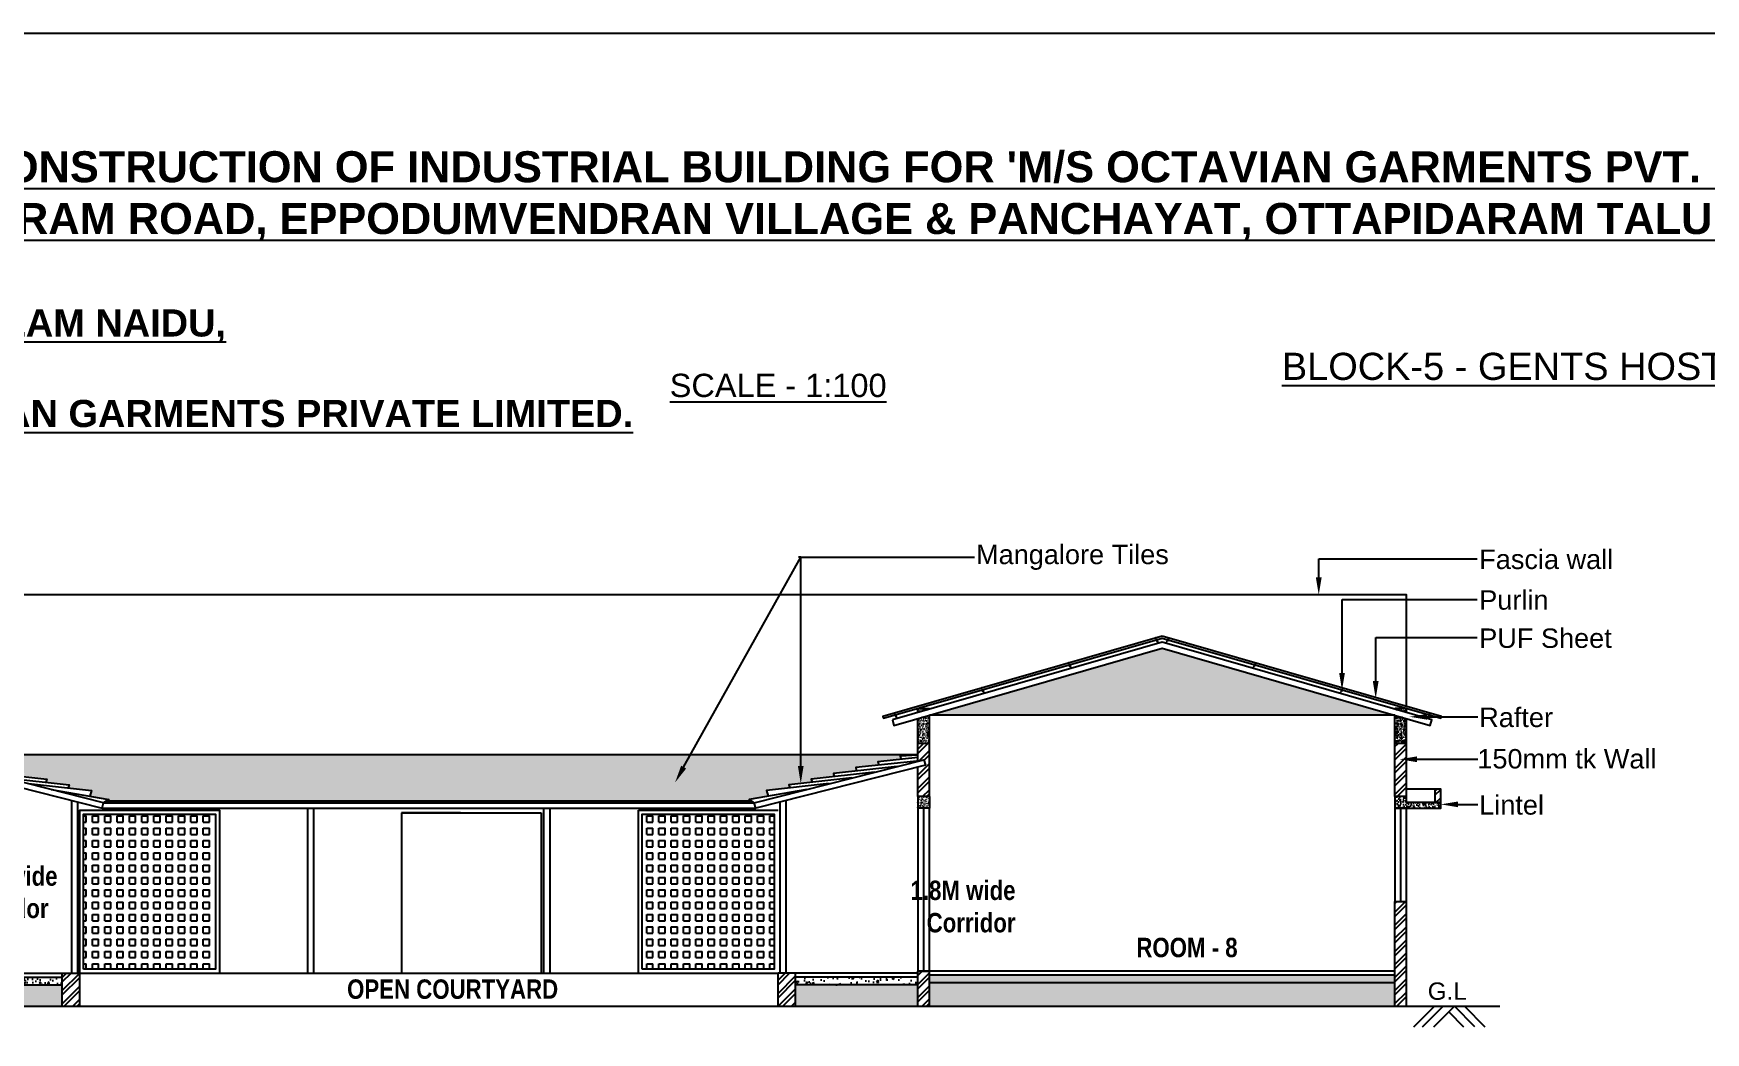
# Model space of a CAD drawing. Header units: metres. Extents: x 3715 to 4596, y 2418 to 2709.
# Drawn here: x 4042.37 to 4063.92, y 2635.77 to 2648.64 of the extents above; entities that cross this region are included whole.
import ezdxf
from ezdxf import colors
from ezdxf.entities.mleader import LeaderData, LeaderLine
from ezdxf.math import Vec2, Vec3

# ---------------------------------------------------------------- set-up
doc = ezdxf.new("R2010")
doc.units = ezdxf.units.M
doc.header["$MEASUREMENT"] = 0
doc.styles.add('Inner font', font='arial.ttf')
doc.styles.get("Standard").update_dxf_attribs({"font": 'arial.ttf'})
doc.styles.add('TEXT', font='arial.ttf', dxfattribs={"height": 87})
pattern_1 = [(0, (-7728.6587, 88984.82795), (0, 0.07937499992), [0.07937499992, -0.07937499992]), (90, (-7728.6587, 88984.82795), (-0.07937499992, 0), [0.07937499992, -0.07937499992])]
pattern_2 = [(50, (-9413.20213, 1919.58267), (0.2151780548, -0.0188256405), [0.0225, -0.2475]), (355, (-9413.20213, 1919.58267), (-0.0416254, 0.22565764), [0.018, -0.198]), (100.4514445, (-9413.1842, 1919.5811), (0.173552654, 0.2068319973), [0.0191220576, -0.2103426336]), (46.1842, (-9413.20213, 1919.64267), (0.320172399, -0.049655784), [0.03375, -0.37125]), (96.6356355, (-9413.17544, 1919.63853), (0.280398584, 0.29223558), [0.0286831026, -0.315514128]), (351.184164, (-9413.20213, 1919.64267), (0.2803985835, 0.29223558), [0.027, -0.297]), (21, (-9413.17213, 1919.62767), (0.1790721156, -0.1207856672), [0.0225, -0.2475]), (326, (-9413.17213, 1919.62767), (0.0729945996, 0.2175450135), [0.018, -0.198]), (71.4514447, (-9413.1572, 1919.6176), (0.252066713, 0.096759346), [0.019122057, -0.2103426336]), (37.5, (-9413.202125, 1919.58267), (0.0036479566, 0.09986815615), [0, -0.1956, 0, -0.201, 0, -0.19875]), (7.5, (-9413.20213, 1919.58267), (0.0789208612, 0.1183235136), [0, -0.1146, 0, -0.1911, 0, -0.07575]), (327.5, (-9413.269025, 1919.58267), (0.16014673085, -0.0067664615), [0, -0.075, 0, -0.234, 0, -0.3105]), (317.5, (-9413.29903, 1919.58267), (0.1749558508, 0.0300314947), [0, -0.0975, 0, -0.1554, 0, -0.2205])]

# ---------------------------------------------------------------- blocks, each defined once
blk = doc.blocks.new('z1')
at = {"lineweight": 13}
for p, q in [((-26, 39), (-37, 42)), ((-26, 36), (-36, 39)), ((-25, 33), (-36, 37)), ((-25, 30), (-36, 34)), ((-25, 28), (-35, 31)), ((-24, 25), (-35, 29)), ((-24, 22), (-34, 26)), ((-23, 20), (-34, 23)), ((-23, 17), (-34, 21)), ((-23, 14), (-33, 18)), ((-22, 12), (-33, 15))]:
    blk.add_line(p, q, dxfattribs=at)
for points in [[(12, -79, 0.414214), (23, -87), (43, -84, -0.414214), (55, -93), (5, -100), (5, -100), (5, -100), (5, -100), (5, -100), (55, -93), (55, -93), (55, -93), (5, -100), (-7, -21, 0.414214), (-18, -13), (-38, -16, -0.414214), (-49, -7), (0, 0), (12, -79)], [(-21, 52), (-21, 52, 0.207522), (-32, 57), (-32, 54), (-36, 54), (-36, 56, 0.207499), (-45, 49), (-45, 49)]]:
    blk.add_lwpolyline(points, format="xyb", dxfattribs=at)
for points in [[(-48, 48), (-19, 53), (-18, 48), (-47, 43)], [(57, -92), (57, -92)]]:
    blk.add_lwpolyline(points, close=True, dxfattribs=at)
blk.add_lwpolyline([(-37, 45), (-25, -34), (-19, -44), (-16, -33), (-27, 46)], dxfattribs=at)

msp = doc.modelspace()

# ---------------------------------------------------------------- hatches: boundary and pattern name
h = msp.add_hatch()
h.set_pattern_fill('ANSI33', color=256, scale=0.025)
h.set_pattern_definition([(45, (3767.72632, 4736.01445), (-0.112253201, 0.112253201), []), (45, (3767.83858, 4736.01445), (-0.112253201, 0.112253201), [0.079375, -0.0396875])])
h.paths.add_polyline_path([(4041.01733, 2639.85893), (4038.01733, 2640.72143), (4035.01733, 2639.85893)])
h.paths.add_polyline_path([(4059.91733, 2639.85893), (4056.91733, 2640.72143), (4053.91733, 2639.85893)])
at = {"ltscale": 6}
h = msp.add_hatch(dxfattribs=at)
h.set_pattern_fill('AR-CONC', color=253, scale=0.000393701, style=0)
h.set_pattern_definition([(50, (-7709.7587, 88984.82795), (0.071726247563, -0.00627523052), [0.00749999999, -0.082499999916]), (355, (-7709.7587, 88984.82795), (-0.01387512832, 0.075219150664), [0.005999999994, -0.06599999993]), (100.451, (-7709.75272, 88984.82743), (0.05785137855, 0.06894357781), [0.00637401574, -0.070114173157]), (46.1842, (-7709.7587, 88984.84795), (0.10672403174, -0.01655209759), [0.01124999999, -0.12374999987]), (96.6356, (-7709.74981, 88984.84657), (0.09346623395, 0.09741163608), [0.00956102361, -0.10517125973]), (351.184, (-7709.7587, 88984.84795), (0.09346638015, 0.09741146363), [0.00899999999, -0.0989999999]), (21, (-7709.7487, 88984.84295), (0.05969089751, -0.040262015123), [0.00749999999, -0.082499999916]), (326, (-7709.7487, 88984.84295), (0.0243315072, 0.07251494722), [0.005999999994, -0.06599999993]), (71.4514, (-7709.743725, 88984.8396), (0.084022240375, 0.032253093556), [0.00637401574, -0.070114173157]), (37.5, (-7709.7587, 88984.827953), (0.0012159855305, 0.033289385349), [0, -0.065199999933, 0, -0.066999999931, 0, -0.066249999932]), (7.5, (-7709.7587, 88984.827953), (0.026306953717, 0.039441171148), [0, -0.038199999961, 0, -0.063699999935, 0, -0.025249999974]), (327.5, (-7709.781, 88984.827953), (0.053382124027, -0.0022554110184), [0, -0.024999999974, 0, -0.07799999992, 0, -0.103499999894]), (317.5, (-7709.791, 88984.827953), (0.05831857529, 0.01001042953), [0, -0.032499999967, 0, -0.051799999947, 0, -0.073499999925])])
h.paths.add_polyline_path([(4053.91733, 2639.85893), (4053.76733, 2639.81581), (4053.76733, 2639.49587), (4053.91733, 2639.49587)])
h.paths.add_polyline_path([(4053.91733, 2639.93697), (4053.91733, 2639.94587), (4053.76733, 2639.94587), (4053.76733, 2639.89385)])
h = msp.add_hatch(dxfattribs=at)
h.set_pattern_fill('AR-CONC', color=253, scale=0.000393701, style=0)
h.set_pattern_definition([(130, (15823.593356, 88984.82795), (-0.071726247563, -0.00627523052), [0.00749999999, -0.082499999916]), (185, (15823.59336, 88984.82795), (0.01387512832, 0.075219150664), [0.005999999994, -0.06599999993]), (79.549, (15823.58738, 88984.82743), (-0.05785137855, 0.06894357781), [0.00637401574, -0.070114173157]), (133.8158, (15823.59336, 88984.84795), (-0.10672403174, -0.01655209759), [0.01124999999, -0.12374999987]), (83.3644, (15823.58446, 88984.84657), (-0.09346623395, 0.09741163608), [0.00956102361, -0.10517125973]), (188.816, (15823.59336, 88984.84795), (-0.09346638015, 0.09741146363), [0.00899999999, -0.0989999999]), (159, (15823.583356, 88984.84295), (-0.05969089751, -0.040262015123), [0.00749999999, -0.082499999916]), (214, (15823.58336, 88984.84295), (-0.0243315072, 0.07251494722), [0.005999999994, -0.06599999993]), (108.5486, (15823.57838, 88984.8396), (-0.084022240375, 0.032253093556), [0.00637401574, -0.070114173157]), (142.5, (15823.593356, 88984.827953), (-0.0012159855305, 0.033289385349), [0, -0.065199999933, 0, -0.066999999931, 0, -0.066249999932]), (172.5, (15823.593356, 88984.827953), (-0.026306953717, 0.039441171148), [0, -0.038199999961, 0, -0.063699999935, 0, -0.025249999974]), (212.5, (15823.615656, 88984.827953), (-0.053382124027, -0.0022554110184), [0, -0.024999999974, 0, -0.07799999992, 0, -0.103499999894]), (222.5, (15823.625656, 88984.827953), (-0.05831857529, 0.01001042953), [0, -0.032499999967, 0, -0.051799999947, 0, -0.073499999925])])
h.paths.add_polyline_path([(4059.91733, 2639.85893), (4060.06733, 2639.81581), (4060.06733, 2639.49587), (4059.91733, 2639.49587)])
h.paths.add_polyline_path([(4059.91733, 2639.93697), (4059.91733, 2639.94587), (4060.06733, 2639.94587), (4060.06733, 2639.89385)])
h = msp.add_hatch()
h.set_pattern_fill('ANSI32', color=256, scale=0.0125)
h.set_pattern_definition([(45, (3747.54344, 4778.24014), (-0.084189901, 0.084189901), []), (45, (3747.59957, 4778.24014), (-0.084189901, 0.084189901), [])])
h.paths.add_polyline_path([(4035.01733, 2639.49587), (4034.86733, 2639.49587), (4034.86733, 2638.80893), (4035.01733, 2638.80893)])
h.paths.add_polyline_path([(4035.01733, 2637.45893), (4034.86733, 2637.45893), (4034.86733, 2636.10893), (4035.01733, 2636.10893)])
h.paths.add_polyline_path([(4041.16733, 2639.18815), (4041.06733, 2639.21351), (4041.0886, 2639.28543), (4041.14146, 2639.27202), (4041.16733, 2639.26923), (4041.16733, 2639.49587), (4041.01733, 2639.49587), (4041.01733, 2638.80893), (4041.16733, 2638.80893)])
h.paths.add_polyline_path([(4041.16733, 2636.55893), (4041.01733, 2636.55893), (4041.01733, 2636.10893), (4041.16733, 2636.10893)])
h.paths.add_polyline_path([(4042.96733, 2636.53393), (4042.74233, 2636.53393), (4042.74233, 2636.10893), (4042.96733, 2636.10893)])
h.paths.add_polyline_path([(4052.19233, 2636.53393), (4051.96733, 2636.53393), (4051.96733, 2636.10893), (4052.19233, 2636.10893)])
h.paths.add_polyline_path([(4053.91733, 2636.55893), (4053.76733, 2636.55893), (4053.76733, 2636.10893), (4053.91733, 2636.10893)])
h.paths.add_polyline_path([(4053.91733, 2639.49587), (4053.76733, 2639.49587), (4053.76733, 2639.26923), (4053.79319, 2639.27202), (4053.84606, 2639.28543), (4053.86733, 2639.21351), (4053.76733, 2639.18815), (4053.76733, 2638.80893), (4053.91733, 2638.80893)])
h.paths.add_polyline_path([(4060.06733, 2639.49587), (4059.91733, 2639.49587), (4059.91733, 2638.80893), (4060.06733, 2638.80893)])
h.paths.add_polyline_path([(4060.06733, 2637.45893), (4059.91733, 2637.45893), (4059.91733, 2636.10893), (4060.06733, 2636.10893)])
h = msp.add_hatch()
h.set_pattern_fill('041', color=256, scale=0.125, pattern_type=2)
h.set_pattern_definition([(45, (3767.72632, 4736.01445), (-0.125, 0.125), [0.035355339, -0.141421356]), (135, (3767.80132, 4736.01445), (-0.125000009, -0.125000009), [0.035355339, -0.141421356]), (45, (3767.72632, 4736.12695), (-0.125, 0.125), [0.035355339, -0.141421356]), (135, (3767.80132, 4736.12695), (-0.125000009, -0.125000009), [0.035355339, -0.141421356]), (45, (3767.72632, 4736.13945), (-0.125, 0.125), [0.035355339, -0.141421356]), (135, (3767.80132, 4736.13945), (-0.125000009, -0.125000009), [0.035355339, -0.141421356]), (45, (3767.72632, 4736.25195), (-0.125, 0.125), [0.035355339, -0.141421356]), (135, (3767.80132, 4736.25195), (-0.125000009, -0.125000009), [0.035355339, -0.141421356]), (0, (3767.75132, 4736.15195), (0, 0.125), [0.025, -0.1]), (0, (3767.75132, 4736.03945), (0, 0.125), [0.025, -0.1]), (90, (3767.72632, 4736.01445), (-0.125, 0), [0.1125, -0.0125]), (90, (3767.80132, 4736.01445), (-0.125, 0), [0.1125, -0.0125]), (0, (3767.80132, 4736.01445), (0, 0.125), [0.05, -0.075]), (0, (3767.80132, 4736.13945), (0, 0.125), [0.05, -0.075])])
h.paths.add_polyline_path([(4052.6922, 2639.06831), (4052.68004, 2639.10944), (4052.97967, 2639.14178), (4052.96751, 2639.18292), (4053.26714, 2639.21525), (4053.25497, 2639.25639), (4053.55461, 2639.28873), (4053.53699, 2639.34831), (4041.16733, 2639.34831), (4041.16733, 2639.3431), (4041.39221, 2639.32987), (4041.38005, 2639.28873), (4041.67968, 2639.25639), (4041.66751, 2639.21525), (4041.96715, 2639.18292), (4041.95498, 2639.14178), (4042.25462, 2639.10944), (4042.24245, 2639.06831), (4042.54209, 2639.03597), (4042.52992, 2638.99483), (4042.82956, 2638.9625), (4042.81739, 2638.92136), (4043.11703, 2638.88902), (4043.09538, 2638.81584), (4043.33983, 2638.7732), (4043.30507, 2638.75044), (4051.62959, 2638.75044), (4051.59483, 2638.7732), (4051.83928, 2638.81584), (4051.81763, 2638.88902), (4052.11727, 2638.92136), (4052.1051, 2638.9625), (4052.40474, 2638.99483), (4052.39257, 2639.03597)])
h = msp.add_hatch(dxfattribs=at)
h.set_pattern_fill('AR-CONC', color=253, scale=0.00025, style=0)
h.set_pattern_definition([(50, (-7626.584308, 88989.872958), (0.045546167202, -0.00398477138), [0.004762499995, -0.052387499946]), (355, (-7626.58431, 88989.87296), (-0.008810706485, 0.047764160672), [0.003809999996, -0.041909999957]), (100.451, (-7626.580513, 88989.872626), (0.03673562538, 0.04377917191), [0.004047499996, -0.044522499954]), (46.1842, (-7626.58431, 88989.88566), (0.067769760154, -0.010510581972), [0.00714374999, -0.07858124992]), (96.6356, (-7626.57866, 88989.88478), (0.059351058556, 0.06185638891), [0.006071249994, -0.06678374993]), (351.184, (-7626.58431, 88989.88566), (0.05935115139, 0.0618562794), [0.005714999994, -0.062864999936]), (21, (-7626.577958, 88989.882483), (0.03790371992, -0.025566379603), [0.004762499995, -0.052387499946]), (326, (-7626.57796, 88989.882483), (0.01545050707, 0.046046991484), [0.003809999996, -0.041909999957]), (71.4514, (-7626.5748, 88989.880352), (0.053354122638, 0.020480714408), [0.004047499996, -0.044522499954]), (37.5, (-7626.584308, 88989.872958), (0.000772150812, 0.0211387596967), [0, -0.041401999958, 0, -0.0425449999565, 0, -0.042068749957]), (7.5, (-7626.584308, 88989.872958), (0.0167049156105, 0.025045143679), [0, -0.024256999975, 0, -0.0404494999586, 0, -0.0160337499836]), (327.5, (-7626.598469, 88989.872958), (0.033897648757, -0.0014321859967), [0, -0.015874999984, 0, -0.049529999949, 0, -0.065722499933]), (317.5, (-7626.60482, 88989.872958), (0.037032295309, 0.006356622752), [0, -0.020637499979, 0, -0.032892999966, 0, -0.046672499952])])
h.paths.add_polyline_path([(4053.91733, 2638.80657), (4053.76733, 2638.80657), (4053.76733, 2638.65893), (4053.91733, 2638.65893)])
h = msp.add_hatch()
h.set_pattern_fill('AR-CONC', color=256, scale=0.0005, style=0)
h.set_pattern_definition([(50, (3714.042046, 4730.043665), (0.0910923345, -0.0079695428), [0.009525, -0.104775]), (355, (3714.04205, 4730.043665), (-0.017621413, 0.0955283214), [0.00762, -0.08382]), (100.451, (3714.04964, 4730.043), (0.073471251, 0.087558344), [0.008095, -0.089045]), (46.1842, (3714.04205, 4730.06907), (0.1355395204, -0.021021164), [0.0142875, -0.1571625]), (96.6356, (3714.05334, 4730.06731), (0.118702117, 0.123712778), [0.0121425, -0.1335675]), (351.184, (3714.04205, 4730.06907), (0.118702303, 0.123712559), [0.01143, -0.12573]), (21, (3714.054746, 4730.062715), (0.07580744, -0.0511327593), [0.009525, -0.104775]), (326, (3714.05475, 4730.062715), (0.030901014, 0.092093983), [0.00762, -0.08382]), (71.4514, (3714.06106, 4730.05845), (0.1067082454, 0.040961429), [0.008095, -0.089045]), (37.5, (3714.042046, 4730.043665), (0.00154430163, 0.04227751944), [0, -0.082804, 0, -0.08509, 0, -0.0841375]), (7.5, (3714.042046, 4730.043665), (0.0334098313, 0.0500902874), [0, -0.048514, 0, -0.080899, 0, -0.0320675]), (327.5, (3714.013725, 4730.043665), (0.0677952976, -0.002864372), [0, -0.03175, 0, -0.09906, 0, -0.131445]), (317.5, (3714.001025, 4730.043665), (0.0740645907, 0.0127132455), [0, -0.041275, 0, -0.065786, 0, -0.093345])])
h.paths.add_polyline_path([(4060.50749, 2638.65893), (4060.50749, 2638.73393), (4060.06733, 2638.73393), (4060.06733, 2638.80893), (4059.91733, 2638.80893), (4059.91733, 2638.65893)])
h = msp.add_hatch(dxfattribs=at)
h.set_pattern_fill('ANSI32', color=256, scale=11.811024, style=0)
h.set_pattern_definition([(45, (3406.50908, 3612.85631), (-0.079549513, 0.079549513), []), (45, (3406.56211, 3612.85631), (-0.079549513, 0.079549513), [])])
h.paths.add_polyline_path([(4060.43367, 2638.73393), (4060.50749, 2638.73393), (4060.50749, 2638.90618), (4060.43367, 2638.90618)])
h = msp.add_hatch()
h.set_pattern_fill('SQUARE', color=256, scale=0.025)
h.set_pattern_definition(pattern_1)
h.paths.add_polyline_path([(4043.01733, 2636.58393), (4043.01733, 2638.58393), (4044.71733, 2638.58393), (4044.71733, 2636.58393)])
h = msp.add_hatch()
h.set_pattern_fill('SQUARE', color=256, scale=0.025)
h.set_pattern_definition(pattern_1)
h.paths.add_polyline_path([(4050.21734, 2636.58393), (4050.21734, 2638.58393), (4051.91734, 2638.58393), (4051.91734, 2636.58393)])
h = msp.add_hatch(dxfattribs=at)
h.set_pattern_fill('AR-SAND', color=256, scale=0.0025, style=0)
h.set_pattern_definition([(37.5, (3767.72632, 4736.01445), (-0.0040000782, 0.122353309), [0, -0.09652, 0, -0.10795, 0, -0.1031875]), (7.5, (3767.72632, 4736.01445), (0.112380821, 0.179206275), [0, -0.05207, 0, -0.086995, 0, -0.0333375]), (327.5, (3767.64822, 4736.01445), (0.1977480924, 0.000359296), [0, -0.03175, 0, -0.1143, 0, -0.149225]), (317.5, (3767.64822, 4736.01445), (0.190889113, 0.055732331), [0, -0.015875, 0, -0.07493, 0, -0.085725])])
h.paths.add_polyline_path([(4041.01733, 2636.40893), (4035.01733, 2636.40893), (4035.01733, 2636.10893), (4041.01733, 2636.10893)])
h.paths.add_polyline_path([(4042.74233, 2636.38393), (4041.16733, 2636.38393), (4041.16733, 2636.10893), (4042.74233, 2636.10893)])
h.paths.add_polyline_path([(4053.76733, 2636.38393), (4052.19233, 2636.38393), (4052.19233, 2636.10893), (4053.76733, 2636.10893)])
h.paths.add_polyline_path([(4059.91733, 2636.40893), (4053.91733, 2636.40893), (4053.91733, 2636.10893), (4059.91733, 2636.10893)])
at = {"ltscale": 0.1}
h = msp.add_hatch(dxfattribs=at)
h.set_pattern_fill('AR-CONC', color=256, scale=0.03)
h.set_pattern_definition(pattern_2)
h.paths.add_polyline_path([(4042.74233, 2636.48393), (4041.16733, 2636.48393), (4041.16733, 2636.38393), (4042.74233, 2636.38393)])
h = msp.add_hatch(dxfattribs=at)
h.set_pattern_fill('AR-CONC', color=256, scale=0.03)
h.set_pattern_definition(pattern_2)
h.paths.add_polyline_path([(4053.76733, 2636.48393), (4052.19233, 2636.48393), (4052.19233, 2636.38393), (4053.76733, 2636.38393)])
h = msp.add_hatch(dxfattribs=at)
h.set_pattern_fill('AR-CONC', color=256, scale=0.03)
h.set_pattern_definition(pattern_2)
h.paths.add_polyline_path([(4059.91733, 2636.50893), (4053.91733, 2636.50893), (4053.91733, 2636.40893), (4059.91733, 2636.40893)])

# ---------------------------------------------------------------- linework, layer by layer
for p, q in [((4053.76733, 2639.89385), (4053.76733, 2639.94587)), ((4053.76733, 2639.94587), (4053.91733, 2639.94587)), ((4053.91733, 2639.93697), (4053.91733, 2639.94587)), ((4059.91733, 2639.85893), (4053.91733, 2639.85893)), ((4053.91733, 2638.80893), (4053.91733, 2639.85893)), ((4059.91733, 2639.93697), (4059.91733, 2639.94587)), ((4060.06733, 2639.94587), (4059.91733, 2639.94587)), ((4059.91733, 2638.80893), (4059.91733, 2639.85893)), ((4060.06733, 2639.89385), (4060.06733, 2639.94587)), ((4053.76733, 2639.26546), (4053.76733, 2639.81581)), ((4060.06733, 2638.80893), (4060.06733, 2639.81581)), ((4053.91733, 2639.49587), (4053.76733, 2639.49587)), ((4060.06733, 2639.49587), (4059.91733, 2639.49587)), ((4053.76733, 2639.34831), (4041.16733, 2639.34831)), ((4053.76733, 2638.80893), (4053.76733, 2639.18815)), ((4053.91733, 2638.80893), (4053.76733, 2638.80893)), ((4053.76733, 2638.80893), (4053.76733, 2638.65893)), ((4053.91733, 2638.80893), (4053.91733, 2638.65893)), ((4042.86358, 2636.53393), (4042.86358, 2638.75793)), ((4042.94233, 2636.53393), (4042.94233, 2638.73796)), ((4043.25389, 2638.65893), (4051.68077, 2638.65893)), ((4043.27516, 2638.73085), (4051.65949, 2638.73085)), ((4051.62959, 2638.75044), (4043.30507, 2638.75044)), ((4045.90669, 2636.53393), (4045.90669, 2638.65893)), ((4045.98544, 2636.53393), (4045.98544, 2638.65893)), ((4047.11359, 2638.60086), (4047.11359, 2636.53393)), ((4047.11359, 2638.60086), (4048.91359, 2638.60086)), ((4048.91359, 2638.60086), (4048.91359, 2636.53393)), ((4048.94922, 2636.53393), (4048.94922, 2638.65893)), ((4049.02797, 2636.53393), (4049.02797, 2638.65893)), ((4050.16734, 2636.53393), (4050.16734, 2638.63393)), ((4050.16734, 2638.63393), (4051.96734, 2638.63393)), ((4051.99233, 2636.53393), (4051.99233, 2638.73796)), ((4052.07108, 2636.53393), (4052.07108, 2638.75793)), ((4053.91733, 2638.65893), (4053.76733, 2638.65893)), ((4059.91733, 2636.10893), (4059.91733, 2637.45893)), ((4059.91733, 2637.45893), (4060.06733, 2637.45893)), ((4060.06733, 2636.10893), (4060.06733, 2637.45893)), ((4041.16733, 2636.53393), (4042.74233, 2636.53393)), ((4041.16733, 2636.48393), (4042.74233, 2636.48393)), ((4042.74233, 2636.10893), (4042.74233, 2636.53393)), ((4042.74233, 2636.53393), (4042.96733, 2636.53393)), ((4042.96733, 2636.53393), (4051.96733, 2636.53393)), ((4042.96733, 2636.10893), (4042.96733, 2636.53393)), ((4051.96733, 2636.10893), (4051.96733, 2636.53393)), ((4052.19233, 2636.53393), (4051.96733, 2636.53393)), ((4053.76733, 2636.53393), (4052.19233, 2636.53393)), ((4052.19233, 2636.10893), (4052.19233, 2636.53393)), ((4053.76733, 2636.48393), (4052.19233, 2636.48393)), ((4053.76733, 2636.10893), (4053.76733, 2636.55893)), ((4053.91733, 2636.55893), (4053.76733, 2636.55893)), ((4059.91733, 2636.55893), (4053.91733, 2636.55893)), ((4053.91733, 2636.10893), (4053.91733, 2636.55893)), ((4059.91733, 2636.50893), (4053.91733, 2636.50893)), ((4059.91733, 2636.40893), (4053.91733, 2636.40893)), ((4041.16733, 2636.38393), (4042.74233, 2636.38393)), ((4053.76733, 2636.38393), (4052.19233, 2636.38393)), ((4031.71547, 2636.10893), (4061.2692, 2636.10893))]:
    msp.add_line(p, q)
at = {"ltscale": 6}
msp.add_line((4060.43367, 2638.90618), (4060.06733, 2638.90618), dxfattribs=at)
at = {"color": 1}
msp.add_line((4047.87443, 2638.60086), (4047.11359, 2638.60086), dxfattribs=at)
at = {"lineweight": 25}
for p, q in [((4060.42658, 2636.10893), (4060.15831, 2635.84066)), ((4060.53808, 2636.10893), (4060.26981, 2635.84066)), ((4060.61098, 2636.03603), (4060.80229, 2635.84472)), ((4060.81355, 2636.10893), (4061.07777, 2635.84472))]:
    msp.add_line(p, q, dxfattribs=at)
at = {"ltscale": 0.1}
msp.add_lwpolyline([(4030.44487, 2583.79552), (4108.24936, 2583.79552), (4108.24936, 2648.64345), (4030.44487, 2648.64345)], close=True, dxfattribs=at)
for points in [[(4060.06733, 2639.97189), (4060.06733, 2641.40845), (4034.86733, 2641.40845), (4034.86733, 2639.97189)], [(4053.50186, 2639.19813), (4052.68004, 2639.10944), (4052.6922, 2639.06831)], [(4053.79319, 2639.27202), (4052.96751, 2639.18292), (4052.97967, 2639.14178)], [(4053.76733, 2639.31168), (4053.25497, 2639.25639), (4053.26714, 2639.21525)], [(4053.76733, 2639.3431), (4053.54244, 2639.32987), (4053.55461, 2639.28873)], [(4041.72413, 2639.12424), (4042.54209, 2639.03597), (4042.52992, 2638.99483)], [(4042.01546, 2639.05035), (4042.82956, 2638.9625), (4042.81739, 2638.92136)], [(4042.30679, 2638.97646), (4043.11703, 2638.88902), (4043.09538, 2638.81584)], [(4052.62786, 2638.97646), (4051.81763, 2638.88902), (4051.83928, 2638.81584)], [(4052.91919, 2639.05035), (4052.1051, 2638.9625), (4052.11727, 2638.92136)], [(4053.21053, 2639.12424), (4052.39257, 2639.03597), (4052.40474, 2638.99483)], [(4042.59813, 2638.90257), (4043.33983, 2638.7732), (4043.27516, 2638.73085)], [(4052.33653, 2638.90257), (4051.59483, 2638.7732), (4051.65949, 2638.73085)], [(4042.96733, 2636.53393), (4042.96733, 2638.63393), (4044.76733, 2638.63393), (4044.76733, 2636.53393)], [(4053.84233, 2638.65893), (4053.84233, 2636.55893)], [(4059.99233, 2637.45893), (4059.99233, 2638.65893)]]:
    msp.add_lwpolyline(points)
for points in [[(4056.91733, 2640.87751), (4053.31733, 2639.84251), (4053.32424, 2639.81848), (4056.91733, 2640.8515), (4060.51042, 2639.81848), (4060.51733, 2639.84251)], [(4053.44077, 2639.79996), (4053.46149, 2639.72788), (4056.91733, 2640.72143), (4060.37317, 2639.72788), (4060.39389, 2639.79996), (4056.91733, 2640.79947)], [(4041.06733, 2639.21351), (4043.25389, 2638.65893), (4043.27516, 2638.73085), (4041.0886, 2639.28543)], [(4053.86733, 2639.21351), (4051.68077, 2638.65893), (4051.65949, 2638.73085), (4053.84606, 2639.28543)], [(4059.91733, 2638.80893), (4059.91733, 2638.65893), (4060.50749, 2638.65893), (4060.50749, 2638.73393), (4060.06733, 2638.73393), (4060.06733, 2638.80893)], [(4043.01733, 2636.58393), (4043.01733, 2638.58393), (4044.71733, 2638.58393), (4044.71733, 2636.58393)], [(4050.21734, 2636.58393), (4050.21734, 2638.58393), (4051.91734, 2638.58393), (4051.91734, 2636.58393)], [(4053.91733, 2638.65893), (4053.76733, 2638.65893), (4053.76733, 2636.55893), (4053.91733, 2636.55893)], [(4060.06733, 2638.65893), (4059.91733, 2638.65893), (4059.91733, 2637.45893), (4060.06733, 2637.45893)]]:
    msp.add_lwpolyline(points, close=True)
at = {"ltscale": 6}
msp.add_lwpolyline([(4060.50749, 2638.73393), (4060.50749, 2638.90618), (4060.43367, 2638.90618), (4060.43367, 2638.73701)], dxfattribs=at)
at = {"lineweight": 25}
msp.add_lwpolyline([(4060.9481, 2635.84472), (4060.68389, 2636.10893), (4060.41562, 2635.84066)], dxfattribs=at)

# ---------------------------------------------------------------- block references
at = {"yscale": 0.0005003481560014, "zscale": 0.0005003481560014}
for p, xscale, rotation in [((4056.85384, 2640.83328), 0.0005003481560014, 7.430998226662243), ((4056.98081, 2640.83328), -0.0005003481560014, 352.5690017733378), ((4055.7313, 2640.51055), 0.0005003481560014, 7.430998226762388), ((4058.10336, 2640.51055), -0.0005003481560014, 352.5690017732376), ((4054.60876, 2640.18782), 0.0005003481560014, 7.430998226762388), ((4059.2259, 2640.18782), -0.0005003481560014, 352.5690017732376), ((4053.48622, 2639.86509), 0.0005003481560014, 7.430998226762388), ((4060.34844, 2639.86509), -0.0005003481560014, 352.5690017732376)]:
    msp.add_blockref('z1', p, dxfattribs=dict(at, xscale=xscale, rotation=rotation))

# ---------------------------------------------------------------- texts
at = {"lineweight": 25}
msp.add_text('G.L', height=0.223783, dxfattribs=at).set_placement((4060.34091, 2636.19127))
at = {"attachment_point": 1}
for s, width, heights, insert, char_height in [("\\A1;{\\fArial|b1|i0|c0|p34;\\LPLAN SHOWING THE PROPOSED CONSTRUCTION OF INDUSTRIAL BUILDING FOR 'M/S OCTAVIAN GARMENTS PVT. LTD' & PROPOSED INSTALLATION OF 377.0 HP ELC. MOTOR  \\PBEARING S.NO : 60/3A, SIVAGNAPURAM ROAD, EPPODUMVENDRAN VILLAGE & PANCHAYAT, OTTAPIDARAM TALUK.\\H1.44331x; }", 89.0725229, [0], (4032.44074, 2647.12562), 0.4), ('{\\LBLOCK-5 - GENTS HOSTEL}', 35.5827369, [0], (4058.46069, 2644.52883), 0.35), ('{\\LSCALE - 1:100}', 4.134936, [0.87063], (4050.57082, 2644.25843), 0.3)]:
    msp.add_mtext_dynamic_manual_height_columns(s, width=width, gutter_width=1, heights=heights, dxfattribs=dict(at, insert=insert, char_height=char_height))
at = {"insert": (4032.44074, 2645.08839), "char_height": 0.35, "width": 20.1821066, "attachment_point": 1}
msp.add_mtext('\\A1;{\\fArial|b1|i0|c0|p34;\\LNAME OF THE APPLICANT : N.ATHIMOOLAM NAIDU, \\P}^I                                       {\\fArial|b1|i0|c0|p34;\\LDIRECTOR,\\P}^I^I^I^I        {\\fArial|b1|i0|c0|p34;\\LM/S OCTAVIAN GARMENTS PRIVATE LIMITED.}', dxfattribs=at)
at = {"char_height": 0.25}
for s, insert, width, attachment_point, style in [('Mangalore Tiles', (4054.51942, 2641.89234), 3.3343793, 4, 'TEXT'), ('Fascia wall ', (4061.00448, 2641.86521), 3.3343793, 4, 'TEXT'), ('Purlin ', (4061.00448, 2641.34184), 3.3343793, 4, 'TEXT'), ('PUF Sheet', (4061.00448, 2640.84908), 3.3343793, 4, 'TEXT'), ('Rafter', (4061.00448, 2639.82879), 3.3343793, 4, 'TEXT'), ('150mm tk Wall', (4060.98022, 2639.29561), 3.3343793, 4, 'TEXT'), ('Lintel', (4061.00448, 2638.70051), 3.3343793, 4, 'TEXT'), ('{\\fArial Narrow|b1|i0|c0|p34;\\W8.56479;  \\W1;1.8M wide\\P\\W9.14188;  \\W1;Corridor}', (4039.96393, 2637.91142), 4.047584, 1, 'Inner font'), ('{\\fArial Narrow|b1|i0|c0|p34;1.8M wide\\PCorridor}', (4055.02784, 2637.727), 4.047584, 3, 'Inner font'), ('{\\fArial Narrow|b1|i0|c0|p34;ROOM - 8}', (4056.58528, 2636.99036), 4.047584, 1, 'Inner font'), ('{\\fArial Narrow|b1|i0|c0|p34;OPEN COURTYARD}', (4049.1327, 2636.45382), 3.2661169, 3, 'Inner font')]:
    msp.add_mtext(s, dxfattribs=dict(at, insert=insert, width=width, attachment_point=attachment_point, style=style))

# ---------------------------------------------------------------- leaders
ml = msp.add_multileader_mtext('Standard')
ml.set_content('', color=256)
ml.set_leader_properties()
ml.build(insert=Vec2(0, 0))
ml.multileader.update_dxf_attribs({"text_right_attachment_type": 6, "dogleg_length": 24, "arrow_head_size": 0.225})
ctx = ml.context
ctx.base_point, ctx.char_height, ctx.arrow_head_size, ctx.landing_gap_size, ctx.plane_origin = Vec3(4054.49697, 2641.89662), 0.1, 0.225, 0.05, Vec3(4050.64065, 2641.19707)
ctx.right_attachment = 6
notes = []
notes.append((ctx, [(0, (1, 1, 0), (4052.25964, 2641.89662), (1, 0), 2.23733, [(0, [(4050.64065, 2638.99261)], 0, [])])]))
ctx.mtext.insert, ctx.mtext.flow_direction = Vec3(4054.54697, 2641.94662), 5
ml = msp.add_multileader_mtext('Standard')
ml.set_content(' ', color=256)
ml.set_leader_properties()
ml.build(insert=Vec2(0, 0))
ml.multileader.update_dxf_attribs({"text_right_attachment_type": 6, "dogleg_length": 1, "arrow_head_size": 0.225})
ctx = ml.context
ctx.base_point, ctx.char_height, ctx.arrow_head_size, ctx.landing_gap_size, ctx.plane_origin = Vec3(4052.25964, 2641.89662), 0.1, 0.225, 0, Vec3(4048.81638, 2639.04797)
ctx.right_attachment = 6
notes.append((ctx, [(0, (1, 1, 0), (4052.25964, 2641.89662), (1, 0), 0, [(0, [(4052.25964, 2638.97917)], 0, [])])]))
ctx.mtext.insert, ctx.mtext.flow_direction = Vec3(4052.25964, 2641.94662), 5
ml = msp.add_multileader_mtext('Standard')
ml.set_content('', color=256)
ml.set_leader_properties()
ml.build(insert=Vec2(0, 0))
ml.multileader.update_dxf_attribs({"text_right_attachment_type": 6, "dogleg_length": 24, "arrow_head_size": 0.225})
ctx = ml.context
ctx.base_point, ctx.char_height, ctx.arrow_head_size, ctx.landing_gap_size, ctx.plane_origin = Vec3(4060.97593, 2641.87436), 0.1, 0.225, 0.05, Vec3(4058.936, 2641.13707)
ctx.right_attachment = 6
notes.append((ctx, [(0, (1, 1, 0), (4058.936, 2641.87436), (1, 0), 2.03992, [(0, [(4058.936, 2641.40845)], 0, [])])]))
ctx.mtext.insert, ctx.mtext.flow_direction = Vec3(4061.02593, 2641.92436), 5
ml = msp.add_multileader_mtext('Standard')
ml.set_content('', color=256)
ml.set_leader_properties()
ml.build(insert=Vec2(0, 0))
ml.multileader.update_dxf_attribs({"text_right_attachment_type": 6, "dogleg_length": 24, "arrow_head_size": 0.225})
ctx = ml.context
ctx.base_point, ctx.char_height, ctx.arrow_head_size, ctx.landing_gap_size, ctx.plane_origin = Vec3(4060.97593, 2641.35098), 0.1, 0.225, 0.05, Vec3(4059.236, 2640.65144)
ctx.right_attachment = 6
notes.append((ctx, [(0, (1, 1, 0), (4059.236, 2641.35098), (1, 0), 1.73992, [(0, [(4059.236, 2640.17819)], 0, [])])]))
ctx.mtext.insert, ctx.mtext.flow_direction = Vec3(4061.02593, 2641.40098), 5
ml = msp.add_multileader_mtext('Standard')
ml.set_content('', color=256)
ml.set_leader_properties()
ml.build(insert=Vec2(0, 0))
ml.multileader.update_dxf_attribs({"text_right_attachment_type": 6, "dogleg_length": 24, "arrow_head_size": 0.225})
ctx = ml.context
ctx.base_point, ctx.char_height, ctx.arrow_head_size, ctx.landing_gap_size, ctx.plane_origin = Vec3(4060.97593, 2640.85823), 0.1, 0.225, 0.05, Vec3(4059.67007, 2640.15868)
ctx.right_attachment = 6
notes.append((ctx, [(0, (1, 1, 0), (4059.67007, 2640.85823), (1, 0), 1.30586, [(0, [(4059.67007, 2640.07247)], 0, [])])]))
ctx.mtext.insert, ctx.mtext.flow_direction = Vec3(4061.02593, 2640.90823), 5
ml = msp.add_multileader_mtext('Standard')
ml.set_content('', color=256)
ml.set_leader_properties()
ml.build(insert=Vec2(0, 0))
ml.multileader.update_dxf_attribs({"text_right_attachment_type": 6, "dogleg_length": 0.36, "arrow_head_size": 0.225})
ctx = ml.context
ctx.base_point, ctx.char_height, ctx.arrow_head_size, ctx.landing_gap_size, ctx.plane_origin = Vec3(4060.98493, 2639.83794), 0.1, 0.225, 0.05, Vec3(4060.10751, 2639.83794)
ctx.right_attachment = 6
notes.append((ctx, [(0, (1, 1, 0), (4060.97593, 2639.83794), (1, 0), 0.009, [(0, [(4060.10751, 2639.83794)], 0, [])])]))
ctx.mtext.insert, ctx.mtext.flow_direction = Vec3(4061.03493, 2639.88794), 5
ml = msp.add_multileader_mtext('Standard')
ml.set_content('', color=256)
ml.set_leader_properties()
ml.build(insert=Vec2(0, 0))
ml.multileader.update_dxf_attribs({"text_right_attachment_type": 6, "dogleg_length": 0.36, "arrow_head_size": 0.225})
ctx = ml.context
ctx.base_point, ctx.char_height, ctx.arrow_head_size, ctx.landing_gap_size, ctx.plane_origin = Vec3(4060.98493, 2639.29069), 0.1, 0.225, 0.05, Vec3(4060.10751, 2639.29069)
ctx.right_attachment = 6
notes.append((ctx, [(0, (1, 1, 0), (4060.97593, 2639.29069), (1, 0), 0.009, [(0, [(4059.97693, 2639.29069)], 0, [])])]))
ctx.mtext.insert, ctx.mtext.flow_direction = Vec3(4061.03493, 2639.34069), 5
ml = msp.add_multileader_mtext('Standard')
ml.set_content('', color=256)
ml.set_leader_properties()
ml.build(insert=Vec2(0, 0))
ml.multileader.update_dxf_attribs({"text_right_attachment_type": 6, "dogleg_length": 0.36, "arrow_head_size": 0.225})
ctx = ml.context
ctx.base_point, ctx.char_height, ctx.arrow_head_size, ctx.landing_gap_size, ctx.plane_origin = Vec3(4060.98493, 2638.70965), 0.1, 0.225, 0.05, Vec3(4060.10751, 2638.70965)
ctx.right_attachment = 6
notes.append((ctx, [(0, (1, 1, 0), (4060.97593, 2638.70965), (1, 0), 0.009, [(0, [(4060.50749, 2638.70965)], 0, [])])]))
ctx.mtext.insert, ctx.mtext.flow_direction = Vec3(4061.03493, 2638.75965), 5
for ctx, leaders in notes:
    for number, flags, end, landing, length, lines in leaders:
        leader = LeaderData()
        leader.index, (leader.has_last_leader_line, leader.has_dogleg_vector, leader.attachment_direction) = number, flags
        leader.last_leader_point, leader.dogleg_vector, leader.dogleg_length = Vec3(end), Vec3(landing), length
        for number, points, colour, breaks in lines:
            line = LeaderLine()
            line.index, line.vertices, line.color, line.breaks = number, Vec3.list(points), colors.encode_raw_color(colour), breaks
            leader.lines.append(line)
        ctx.leaders.append(leader)

doc.saveas('drawing.dxf')
